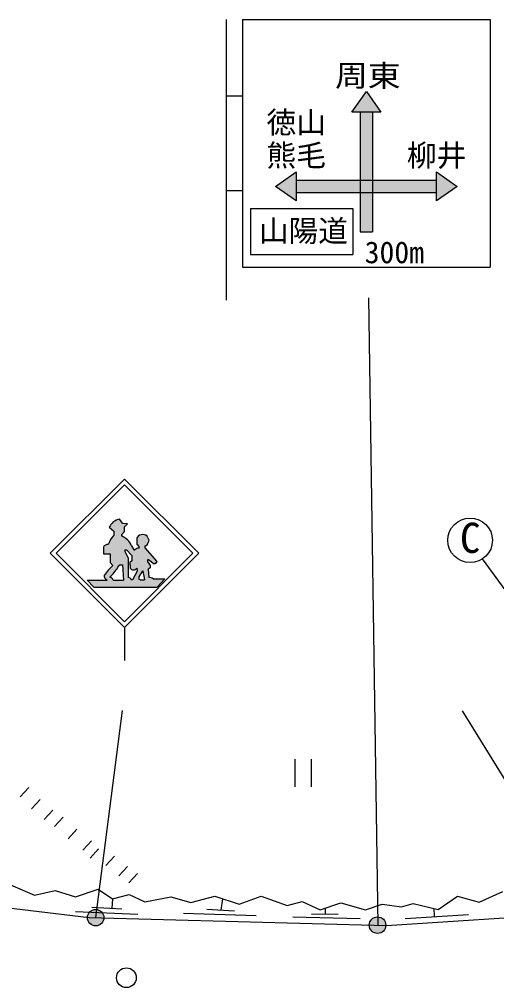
# Model space of a CAD drawing. Units: millimetres at full size, sheet at 1:1000; details may follow other scales. Extents: x 40000 to 680000, y 20000 to 380000.
# Drawn here: x 159428 to 188330, y 259506 to 318156 of the extents above; entities that cross this region are included whole.
import ezdxf
from ezdxf.enums import TextEntityAlignment as Align

# ---------------------------------------------------------------- set-up
doc = ezdxf.new("R2010")
doc.units = ezdxf.units.MM
doc.header["$LTSCALE"] = 1000
for name, color, linetype, lineweight in [('M-BGD', 7, 'Continuous', 25), ('M-BGD-EXST', 7, 'Continuous', 25), ('M-BMK-SRVR', 3, 'Continuous', 25), ('M-STR-STRC', 7, 'Continuous', 25)]:
    doc.layers.add(name, color=color, linetype=linetype, lineweight=lineweight)
doc.styles.add('ＭＳ ゴシック', font='')
doc.styles.get('ＭＳ ゴシック').set_extended_font_data('MS Gothic')

msp = doc.modelspace()

# ---------------------------------------------------------------- hatches: boundary and pattern name
at = {"layer": 'M-STR-STRC'}
for points in [[(180443, 313790), (181318, 312540), (180818, 312540), (180068, 312540), (179568, 312540)], [(180068, 312540), (180818, 312540), (180818, 308415), (180068, 308415)], [(176193, 308915), (176193, 308415), (176193, 307665), (176193, 307165), (174943, 308040)], [(184693, 308415), (184693, 308915), (185943, 308040), (184693, 307165), (184693, 307665)], [(174943, 308040), (175478, 308415), (176193, 308415), (176193, 307665), (176193, 307165)], [(176193, 308415), (180068, 308415), (180068, 307665), (176193, 307665)], [(180068, 308415), (180818, 308415), (180818, 307665), (180068, 307665)], [(180818, 308415), (184693, 308415), (184693, 307665), (180818, 307665)], [(180068, 307665), (180818, 307665), (180818, 305290), (180068, 305290)], [(165516, 285109), (165678, 285115), (165739, 284194), (166198, 284212), (166197, 284215), (166196, 284218), (166195, 284221), (166194, 284224), (166192, 284227), (166191, 284230), (166190, 284233), (166188, 284236), (166187, 284239), (166185, 284242), (166184, 284245), (166182, 284248), (166180, 284251), (166179, 284254), (166177, 284256), (166175, 284259), (166173, 284262), (166171, 284265), (166169, 284267), (166167, 284270), (166165, 284273), (166163, 284275), (166161, 284278), (166159, 284280), (166157, 284283), (166154, 284285), (166152, 284287), (166150, 284290), (166147, 284292), (166145, 284294), (166142, 284297), (166140, 284299), (166137, 284301), (166135, 284303), (166132, 284305), (166129, 284307), (166127, 284309), (166124, 284311), (166121, 284313), (166118, 284314), (166116, 284316), (166113, 284318), (166110, 284319), (166107, 284321), (166104, 284323), (166101, 284324), (166098, 284326), (166095, 284327), (166092, 284328), (166089, 284330), (166086, 284331), (166083, 284332), (166080, 284333), (166077, 284334), (166073, 284335), (166070, 284336), (166067, 284337), (166064, 284338), (166061, 284339), (166057, 284339), (166054, 284340), (166051, 284341), (166048, 284341), (166044, 284342), (166042, 284342), (166027, 285518), (165835, 285905), (165838, 286026), (165923, 286029), (166245, 285683), (166240, 285355), (166124, 285249), (166130, 284912), (166133, 284908), (166136, 284905), (166139, 284901), (166142, 284898), (166145, 284894), (166148, 284891), (166151, 284888), (166154, 284885), (166157, 284881), (166161, 284878), (166164, 284875), (166167, 284872), (166171, 284869), (166174, 284866), (166178, 284864), (166181, 284861), (166185, 284858), (166189, 284855), (166193, 284853), (166196, 284850), (166200, 284848), (166204, 284846), (166208, 284843), (166212, 284841), (166216, 284839), (166220, 284837), (166224, 284835), (166228, 284833), (166232, 284831), (166236, 284829), (166241, 284827), (166245, 284826), (166249, 284824), (166253, 284823), (166258, 284821), (166262, 284820), (166266, 284819), (166271, 284817), (166275, 284816), (166280, 284815), (166284, 284814), (166288, 284813), (166293, 284812), (166297, 284812), (166302, 284811), (166306, 284810), (166311, 284810), (166315, 284809), (166320, 284809), (166324, 284809), (166329, 284809), (166334, 284809), (166338, 284809), (166343, 284809), (166347, 284809), (166352, 284809), (166356, 284809), (166361, 284810), (166365, 284810), (166370, 284810), (166374, 284811), (166379, 284812), (166383, 284813), (166388, 284813), (166392, 284814), (166397, 284815), (166401, 284816), (166405, 284817), (166410, 284819), (166414, 284820), (166418, 284821), (166423, 284823), (166427, 284824), (166431, 284826), (166436, 284828), (166440, 284829), (166444, 284831), (166448, 284833), (166452, 284835), (166456, 284837), (166460, 284839), (166464, 284841), (166468, 284843), (166472, 284846), (166476, 284848), (166480, 284851), (166484, 284853), (166487, 284856), (166491, 284858), (166495, 284861), (166498, 284864), (166502, 284867), (166505, 284870), (166509, 284872), (166512, 284875), (166515, 284879), (166519, 284882), (166522, 284885), (166525, 284888), (166528, 284891), (166531, 284895), (166534, 284898), (166537, 284902), (166540, 284905), (166541, 284906), (166559, 284738), (166278, 284209), (166677, 284220), (166674, 284389), (166910, 284749), (167012, 284217), (167531, 284262), (167526, 284266), (167521, 284270), (167516, 284274), (167510, 284277), (167505, 284281), (167499, 284284), (167494, 284288), (167488, 284291), (167483, 284295), (167477, 284298), (167471, 284301), (167466, 284304), (167460, 284307), (167454, 284309), (167448, 284312), (167442, 284315), (167436, 284317), (167430, 284319), (167424, 284322), (167418, 284324), (167412, 284326), (167405, 284328), (167399, 284329), (167393, 284331), (167387, 284333), (167380, 284334), (167374, 284336), (167368, 284337), (167361, 284338), (167355, 284339), (167348, 284340), (167342, 284341), (167335, 284341), (167329, 284342), (167322, 284342), (167316, 284343), (167310, 284343), (167303, 284343), (167297, 284343), (167290, 284343), (167284, 284343), (167277, 284343), (167271, 284342), (167265, 284342), (167232, 284862), (167351, 284936), (167351, 285080), (167179, 285314), (167179, 285420), (167256, 285423), (167590, 285166), (167699, 285210), (167750, 285323), (167034, 286136), (167034, 286257), (167040, 286259), (167045, 286261), (167050, 286264), (167056, 286266), (167061, 286268), (167066, 286270), (167071, 286273), (167076, 286276), (167081, 286278), (167086, 286281), (167091, 286284), (167096, 286287), (167101, 286290), (167106, 286293), (167111, 286296), (167116, 286299), (167120, 286303), (167125, 286306), (167129, 286310), (167134, 286313), (167138, 286317), (167143, 286321), (167147, 286324), (167151, 286328), (167155, 286332), (167159, 286336), (167163, 286340), (167167, 286345), (167171, 286349), (167175, 286353), (167179, 286358), (167182, 286362), (167186, 286366), (167189, 286371), (167193, 286376), (167196, 286380), (167199, 286385), (167202, 286390), (167205, 286395), (167208, 286400), (167211, 286405), (167214, 286410), (167217, 286415), (167219, 286420), (167222, 286425), (167224, 286430), (167227, 286435), (167229, 286441), (167231, 286446), (167233, 286451), (167235, 286457), (167236, 286459), (167259, 286627), (167213, 286760), (167211, 286764), (167209, 286769), (167207, 286774), (167205, 286779), (167202, 286783), (167200, 286788), (167197, 286793), (167195, 286797), (167192, 286802), (167189, 286806), (167186, 286811), (167183, 286815), (167180, 286819), (167177, 286824), (167174, 286828), (167171, 286832), (167168, 286836), (167164, 286840), (167161, 286844), (167157, 286848), (167154, 286852), (167150, 286856), (167146, 286859), (167143, 286863), (167139, 286867), (167135, 286870), (167131, 286874), (167127, 286877), (167123, 286880), (167119, 286884), (167115, 286887), (167110, 286890), (167106, 286893), (167102, 286896), (167097, 286899), (167093, 286902), (167088, 286904), (167084, 286907), (167079, 286910), (167075, 286912), (167070, 286915), (167065, 286917), (167060, 286919), (167056, 286921), (167051, 286923), (167046, 286925), (167041, 286927), (167036, 286929), (167031, 286931), (167026, 286932), (167021, 286934), (167016, 286935), (167011, 286937), (167006, 286938), (167001, 286939), (166996, 286940), (166991, 286942), (166985, 286942), (166980, 286943), (166975, 286944), (166970, 286945), (166965, 286945), (166959, 286946), (166954, 286946), (166949, 286946), (166944, 286947), (166938, 286947), (166933, 286947), (166928, 286947), (166923, 286947), (166917, 286946), (166912, 286946), (166907, 286946), (166902, 286945), (166896, 286944), (166896, 286944), (166890, 286945), (166884, 286945), (166879, 286946), (166873, 286946), (166867, 286946), (166861, 286946), (166855, 286946), (166850, 286946), (166844, 286946), (166838, 286945), (166833, 286945), (166827, 286944), (166821, 286944), (166815, 286943), (166810, 286942), (166804, 286941), (166798, 286940), (166793, 286939), (166787, 286938), (166781, 286936), (166776, 286935), (166770, 286933), (166765, 286932), (166759, 286930), (166754, 286928), (166748, 286926), (166743, 286924), (166738, 286922), (166732, 286920), (166727, 286918), (166722, 286915), (166717, 286913), (166711, 286910), (166706, 286908), (166701, 286905), (166696, 286902), (166691, 286899), (166686, 286896), (166682, 286893), (166677, 286890), (166672, 286887), (166667, 286883), (166663, 286880), (166658, 286876), (166654, 286873), (166649, 286869), (166645, 286865), (166640, 286862), (166636, 286858), (166632, 286854), (166628, 286850), (166624, 286846), (166620, 286841), (166616, 286837), (166612, 286833), (166608, 286829), (166605, 286824), (166601, 286820), (166598, 286815), (166594, 286810), (166591, 286806), (166588, 286801), (166584, 286796), (166581, 286791), (166578, 286786), (166575, 286781), (166573, 286776), (166570, 286771), (166567, 286766), (166567, 286765), (166555, 286373), (166682, 286229), (166682, 286131), (166677, 286131), (166672, 286131), (166667, 286131), (166662, 286131), (166657, 286131), (166652, 286131), (166647, 286131), (166642, 286131), (166637, 286130), (166632, 286130), (166627, 286130), (166622, 286129), (166617, 286128), (166612, 286127), (166607, 286127), (166602, 286126), (166597, 286125), (166592, 286123), (166587, 286122), (166582, 286121), (166578, 286119), (166573, 286118), (166568, 286116), (166563, 286115), (166559, 286113), (166554, 286111), (166549, 286109), (166545, 286107), (166540, 286105), (166535, 286103), (166531, 286101), (166526, 286099), (166522, 286096), (166518, 286094), (166513, 286091), (166509, 286089), (166505, 286086), (166500, 286083), (166496, 286081), (166492, 286078), (166488, 286075), (166484, 286072), (166480, 286069), (166476, 286065), (166472, 286062), (166468, 286059), (166465, 286056), (166461, 286052), (166457, 286049), (166454, 286045), (166450, 286041), (166447, 286038), (166444, 286034), (166440, 286030), (166437, 286026), (166434, 286022), (166431, 286018), (166428, 286015), (166359, 286015), (166220, 286269), (166213, 286287), (166204, 286305), (166196, 286322), (166187, 286339), (166178, 286357), (166169, 286374), (166159, 286391), (166149, 286407), (166139, 286424), (166128, 286440), (166117, 286457), (166106, 286472), (166095, 286488), (166083, 286504), (166071, 286519), (166059, 286534), (166046, 286549), (166033, 286564), (166020, 286579), (166007, 286593), (165994, 286607), (165980, 286621), (165966, 286634), (165952, 286648), (165937, 286661), (165923, 286674), (165908, 286686), (165892, 286698), (165877, 286711), (165862, 286722), (165846, 286734), (165830, 286745), (165814, 286756), (165797, 286767), (165781, 286777), (165764, 286787), (165747, 286797), (165730, 286806), (165713, 286815), (165696, 286824), (165678, 286833), (165661, 286841), (165643, 286849), (165625, 286857), (165609, 286864), (165609, 286927), (165776, 287117), (165765, 287400), (165968, 287591), (165691, 287615), (165483, 287886), (165468, 287883), (165453, 287879), (165439, 287875), (165424, 287871), (165410, 287867), (165395, 287863), (165381, 287858), (165367, 287853), (165353, 287848), (165339, 287842), (165325, 287836), (165311, 287830), (165297, 287824), (165284, 287818), (165270, 287811), (165257, 287804), (165244, 287797), (165230, 287789), (165217, 287782), (165205, 287774), (165192, 287766), (165179, 287758), (165167, 287749), (165155, 287740), (165142, 287731), (165130, 287722), (165119, 287713), (165107, 287703), (165096, 287693), (165084, 287684), (165073, 287673), (165062, 287663), (165051, 287652), (165041, 287642), (165030, 287631), (165020, 287620), (165010, 287608), (165000, 287597), (164991, 287585), (164981, 287574), (164972, 287562), (164963, 287550), (164954, 287537), (164946, 287525), (164938, 287512), (164929, 287500), (164922, 287487), (164914, 287474), (164906, 287461), (164899, 287448), (164892, 287434), (164886, 287421), (164879, 287407), (164873, 287393), (164871, 287389), (165154, 287159), (165148, 286916), (165128, 286894), (165109, 286871), (165090, 286848), (165071, 286824), (165053, 286800), (165035, 286776), (165018, 286752), (165001, 286727), (164985, 286702), (164969, 286677), (164953, 286651), (164938, 286625), (164923, 286599), (164909, 286572), (164895, 286546), (164882, 286519), (164869, 286492), (164857, 286465), (164845, 286437), (164833, 286409), (164823, 286381), (164813, 286356), (164808, 286357), (164803, 286357), (164797, 286357), (164792, 286357), (164786, 286357), (164781, 286357), (164776, 286356), (164770, 286356), (164765, 286356), (164760, 286355), (164754, 286354), (164749, 286354), (164744, 286353), (164738, 286352), (164733, 286351), (164728, 286350), (164723, 286349), (164717, 286347), (164712, 286346), (164707, 286345), (164702, 286343), (164697, 286341), (164692, 286340), (164687, 286338), (164681, 286336), (164676, 286334), (164672, 286332), (164667, 286330), (164662, 286327), (164657, 286325), (164652, 286323), (164647, 286320), (164643, 286318), (164638, 286315), (164633, 286312), (164629, 286309), (164624, 286306), (164620, 286303), (164615, 286300), (164611, 286297), (164607, 286294), (164602, 286291), (164598, 286287), (164594, 286284), (164590, 286280), (164586, 286277), (164582, 286273), (164578, 286269), (164574, 286266), (164571, 286262), (164567, 286258), (164563, 286254), (164560, 286250), (164556, 286246), (164553, 286242), (164550, 286237), (164546, 286233), (164543, 286229), (164540, 286224), (164537, 286220), (164534, 286215), (164531, 286211), (164528, 286206), (164526, 286202), (164523, 286197), (164521, 286192), (164519, 286189), (164519, 285773), (164923, 285791), (164917, 285259), (165079, 285069), (165030, 285023), (164983, 284976), (164936, 284928), (164891, 284880), (164846, 284831), (164802, 284780), (164758, 284730), (164716, 284678), (164675, 284626), (164634, 284572), (164595, 284519), (164559, 284469), (164559, 284464), (164559, 284459), (164559, 284455), (164559, 284450), (164559, 284445), (164559, 284440), (164560, 284435), (164560, 284431), (164560, 284426), (164561, 284421), (164562, 284416), (164562, 284412), (164563, 284407), (164564, 284402), (164565, 284398), (164566, 284393), (164567, 284388), (164568, 284384), (164570, 284379), (164571, 284374), (164572, 284370), (164574, 284365), (164576, 284361), (164577, 284356), (164579, 284352), (164581, 284347), (164583, 284343), (164585, 284339), (164587, 284334), (164589, 284330), (164591, 284326), (164593, 284321), (164596, 284317), (164598, 284313), (164601, 284309), (164603, 284305), (164606, 284301), (164609, 284297), (164611, 284293), (164614, 284289), (164617, 284286), (164620, 284282), (164623, 284278), (164626, 284274), (164630, 284271), (164633, 284267), (164636, 284264), (164639, 284260), (164643, 284257), (164646, 284254), (164650, 284251), (164653, 284247), (164657, 284244), (164661, 284241), (164665, 284238), (164668, 284235), (164672, 284232), (164676, 284230), (164680, 284227), (164684, 284224), (164688, 284222), (164692, 284219), (164696, 284217), (164701, 284214), (164705, 284212), (164709, 284210), (164713, 284208), (164718, 284206), (164722, 284204), (164726, 284202), (164731, 284200), (164735, 284198), (164740, 284197), (164744, 284195), (164747, 284194), (165107, 284194), (165106, 284199), (165104, 284203), (165103, 284208), (165101, 284212), (165099, 284216), (165097, 284221), (165095, 284225), (165093, 284229), (165091, 284234), (165089, 284238), (165087, 284242), (165085, 284246), (165082, 284250), (165080, 284254), (165077, 284258), (165075, 284262), (165072, 284266), (165069, 284270), (165067, 284274), (165064, 284278), (165061, 284281), (165058, 284285), (165055, 284289), (165052, 284292), (165048, 284296), (165045, 284299), (165042, 284302), (165039, 284306), (165035, 284309), (165032, 284312), (165028, 284315), (165025, 284319), (165021, 284322), (165017, 284325), (165013, 284327), (165010, 284330), (165006, 284333), (165002, 284336), (164998, 284338), (164994, 284341), (164990, 284343), (164986, 284346), (164982, 284348), (164978, 284351), (164973, 284353), (164969, 284355), (164965, 284357), (164961, 284359), (164956, 284361), (164952, 284363), (164948, 284364), (164943, 284366), (164939, 284368), (164934, 284369), (164930, 284371), (164925, 284372), (164921, 284373), (164916, 284375), (164912, 284376), (164910, 284376), (164941, 284403), (164971, 284431), (165001, 284460), (165030, 284489), (165059, 284518), (165087, 284548), (165115, 284579), (165142, 284610), (165169, 284641), (165195, 284673), (165220, 284705), (165245, 284738), (165270, 284771), (165294, 284805), (165317, 284839), (165339, 284874), (165361, 284908), (165383, 284944), (165395, 284965)], [(167768, 283755), (168241, 284262), (167531, 284262), (167012, 284217), (166753, 284217), (166677, 284220), (166278, 284209), (166198, 284212), (165739, 284194), (165107, 284194), (164747, 284194), (163541, 284194), (163935, 283755)], [(163550, 263747, 1), (164550, 263747, 0.41421), (164050, 264247, 0.41421)], [(180619, 263290, 1), (181619, 263290, 0.41421), (181119, 263790, 0.41421)]]:
    msp.add_hatch(color=256, dxfattribs=at).paths.add_polyline_path(points)

# ---------------------------------------------------------------- linework, layer by layer
at = {"layer": 'M-BGD'}
for p, q in [((186240, 276269), (192264, 266505)), ((176104, 273341), (176104, 271664)), ((177104, 273341), (177104, 271664)), ((160008, 271630), (159484, 271061)), ((160686, 270905), (160162, 270336)), ((161446, 270255), (160921, 269686)), ((162087, 269840), (161563, 269271)), ((162902, 269097), (162378, 268528)), ((163796, 268393), (163272, 267824)), ((164230, 267923), (163706, 267354)), ((165189, 267479), (164665, 266910)), ((165967, 266847), (165442, 266278)), ((166581, 266422), (166057, 265853)), ((165068, 264892), (165029, 264307)), ((171733, 264890), (171626, 264208)), ((162826, 264126), (166605, 263953)), ((163814, 264373), (165642, 264274)), ((169375, 264014), (173759, 263879)), ((170787, 264262), (172466, 264155)), ((177118, 263981), (178743, 263955)), ((177945, 264328), (177939, 263968)), ((182784, 263696), (186624, 263942)), ((184520, 264303), (184551, 263810)), ((175997, 263794), (180069, 263684))]:
    msp.add_line(p, q, dxfattribs=at)
for points in [[(68375, 281807), (103412, 274298), (126913, 269589), (143374, 266277), (152191, 265121), (163648, 263758), (181663, 263275), (192829, 264004), (193024, 265199)], [(158886, 265731), (160338, 265117), (161602, 265389), (162829, 265008), (164206, 265472), (165068, 264892), (166079, 265157), (167025, 264710), (168600, 265008), (169802, 264672), (171260, 265040), (172735, 264571), (174075, 265040), (175638, 264481), (176555, 264716), (177643, 264226), (178901, 264652), (180394, 264226), (181396, 264567), (182569, 264396), (183273, 264609), (184786, 264238), (185961, 265050), (187276, 264687), (188711, 265327)]]:
    msp.add_lwpolyline(points, dxfattribs=at)
at = {"layer": 'M-BGD-EXST'}
msp.add_line((200595, 267458), (187475, 285477), dxfattribs=at)
msp.add_circle((186726, 286600), 1350, dxfattribs=at)
at = {"layer": 'M-BMK-SRVR'}
msp.add_circle((165909, 260106), 600, dxfattribs=at)
at = {"layer": 'M-STR-STRC'}
for p, q in [((171943, 318156), (171943, 301156)), ((172943, 318156), (172943, 303156)), ((172943, 318156), (187943, 318156)), ((187943, 318156), (187943, 303156)), ((179568, 312540), (180443, 313790)), ((180443, 313790), (181318, 312540)), ((171943, 313531), (172943, 313531)), ((181318, 312540), (179568, 312540)), ((180068, 312540), (180068, 305290)), ((180818, 312540), (180818, 305290)), ((174943, 308040), (176193, 308915)), ((176193, 308915), (176193, 307165)), ((184693, 307165), (184693, 308915)), ((184693, 308915), (185943, 308040)), ((176193, 307165), (174943, 308040)), ((176193, 308415), (184693, 308415)), ((185943, 308040), (184693, 307165)), ((171943, 307781), (172943, 307781)), ((176193, 307665), (184693, 307665)), ((173429, 306709), (179629, 306709)), ((173429, 306709), (173429, 303909)), ((179629, 306709), (179629, 303909)), ((180068, 305290), (180818, 305290)), ((173429, 303909), (179629, 303909)), ((172943, 303156), (187943, 303156)), ((181162, 263288), (180597, 301283)), ((161295, 285814), (165795, 290314)), ((161649, 285814), (165795, 289960)), ((170296, 285813), (165795, 290314)), ((169942, 285813), (165795, 289960)), ((164871, 287389), (165154, 287159)), ((165691, 287615), (165483, 287886)), ((165968, 287591), (165691, 287615)), ((165968, 287591), (165765, 287400)), ((165765, 287400), (165776, 287117)), ((165154, 287159), (165148, 286916)), ((165776, 287117), (165609, 286927)), ((165609, 286927), (165609, 286864)), ((166220, 286269), (166359, 286015)), ((166555, 286373), (166567, 286765)), ((166682, 286229), (166555, 286373)), ((166682, 286131), (166682, 286229)), ((167034, 286257), (167034, 286136)), ((167213, 286760), (167259, 286627)), ((167259, 286627), (167236, 286459)), ((161295, 285814), (165795, 281313)), ((161649, 285814), (165795, 281666)), ((164519, 286189), (164519, 285773)), ((164519, 285773), (164923, 285791)), ((164923, 285791), (164917, 285259)), ((165795, 281666), (169942, 285813)), ((165796, 281313), (170296, 285813)), ((165835, 285905), (165838, 286026)), ((166027, 285518), (165835, 285905)), ((165838, 286026), (165923, 286029)), ((165923, 286029), (166245, 285683)), ((166245, 285683), (166240, 285355)), ((166359, 286015), (166428, 286015)), ((167034, 286136), (167750, 285323)), ((164917, 285259), (165079, 285069)), ((165395, 284965), (165516, 285109)), ((165516, 285109), (165678, 285115)), ((165678, 285115), (165739, 284194)), ((166042, 284342), (166027, 285518)), ((166240, 285355), (166124, 285249)), ((166124, 285249), (166130, 284912)), ((167256, 285423), (167179, 285420)), ((167179, 285420), (167179, 285314)), ((167179, 285314), (167351, 285080)), ((167590, 285166), (167256, 285423)), ((167351, 285080), (167351, 284936)), ((167699, 285210), (167590, 285166)), ((167750, 285323), (167699, 285210)), ((166559, 284738), (166278, 284209)), ((166541, 284906), (166559, 284738)), ((166674, 284389), (166910, 284749)), ((166910, 284749), (167012, 284217)), ((167351, 284936), (167232, 284862)), ((167232, 284862), (167265, 284342)), ((163541, 284194), (164747, 284194)), ((163541, 284194), (163935, 283755)), ((165107, 284194), (165739, 284194)), ((166278, 284209), (166198, 284212)), ((166677, 284220), (166674, 284389)), ((166753, 284217), (166677, 284220)), ((166753, 284217), (167012, 284217)), ((167531, 284262), (168241, 284262)), ((168241, 284262), (167768, 283755)), ((163935, 283755), (167768, 283755)), ((165796, 281313), (165796, 279313)), ((164055, 263747), (165679, 276289))]:
    msp.add_line(p, q, dxfattribs=at)
for centre in [(164050, 263747), (181119, 263290)]:
    msp.add_circle(centre, 500, dxfattribs=at)
for centre, radius, start, end in [((165661, 287041), 863, 101.90989, 156.19638), ((166428, 285771), 1718, 138.17703, 160.06934), ((165195, 285826), 1117, 23.37044, 68.27431), ((166861, 286616), 330, 83.95474, 153.12523), ((166934, 286646), 301, 22.24618, 97.37057), ((164793, 286049), 308, 86.28867, 152.95883), ((166926, 286568), 329, 289.23067, 340.76933), ((166660, 285843), 288, 85.52391, 143.364), ((167696, 282280), 3825, 133.17171, 145.08347), ((164834, 284455), 275, 177.01244, 251.54617), ((163355, 286151), 2360, 311.23071, 329.82437), ((166338, 285069), 260, 217.04728, 321.30403), ((164849, 284112), 271, 17.68097, 76.9396), ((166017, 284154), 190, 17.79602, 82.59769), ((167299, 283971), 372, 51.35521, 95.23461)]:
    msp.add_arc(centre, radius, start, end, dxfattribs=at)

# ---------------------------------------------------------------- texts
at = {"layer": 'M-BGD-EXST', "style": 'ＭＳ ゴシック'}
msp.add_text('C', height=1833, rotation=358.508, dxfattribs=at).set_placement((186070, 285307), align=Align.BOTTOM_LEFT)
at = {"layer": 'M-STR-STRC', "style": 'ＭＳ ゴシック', "width": 1.1}
msp.add_text('周東', height=1320, dxfattribs=at).set_placement((180528, 314752), align=Align.MIDDLE_CENTER)
at = {"layer": 'M-STR-STRC', "style": 'ＭＳ ゴシック'}
for s, p in [('徳山', (176193, 311915)), ('熊毛', (176193, 309915)), ('柳井', (184693, 309915)), ('山陽道', (176629, 305344)), ('300m', (182136, 304045))]:
    msp.add_text(s, height=1320, dxfattribs=at).set_placement(p, align=Align.MIDDLE_CENTER)

doc.saveas('drawing.dxf')
